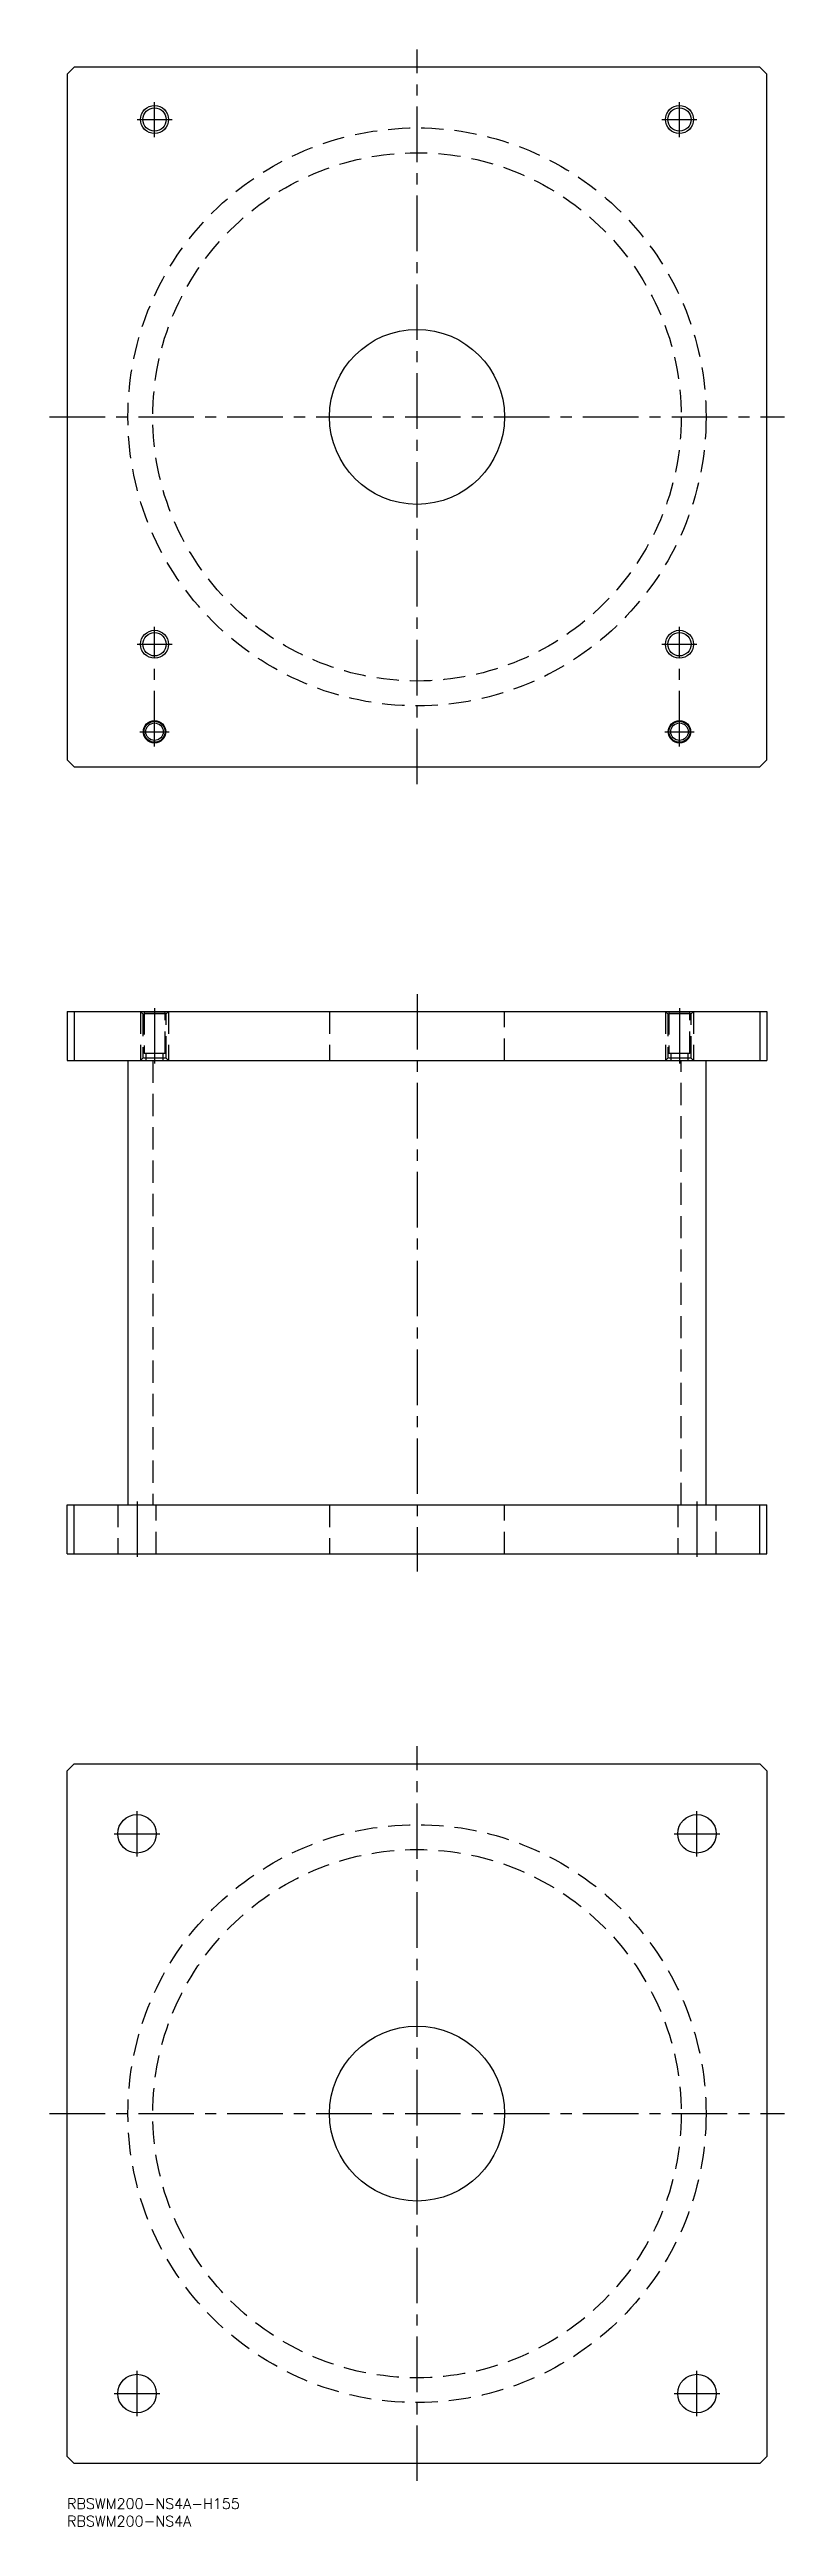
# Model space of a CAD drawing. Extents: x -5 to 205, y -8 to 700.
import ezdxf

# ---------------------------------------------------------------- set-up
doc = ezdxf.new("R2010")
doc.units = 0
doc.header["$LTSCALE"] = 0.5
doc.linetypes.add('CENTER', pattern=[50.8, 31.75, -6.35, 6.35, -6.35])
doc.linetypes.add('DASHED', pattern=[19.05, 12.7, -6.35])
for name, color, linetype in [('MSM_CENTER', 1, 'CENTER'), ('MSM_CONTINUOUS', 7, 'CONTINUOUS'), ('MSM_DASHED', 4, 'DASHED'), ('MSM_NARROW', 5, 'CONTINUOUS'), ('MSM_PART_NUMBER', 7, 'CONTINUOUS')]:
    doc.layers.add(name, color=color, linetype=linetype)
doc.styles.get("Standard").update_dxf_attribs({"font": 'txt.shx', "height": 3, "bigfont": 'bigfont.shx'})

msp = doc.modelspace()

# ---------------------------------------------------------------- linework, layer by layer
at = {"layer": 'MSM_CENTER'}
for p, q in [((100, 490), (100, 700)), ((20, 680), (30, 680)), ((25, 675), (25, 685)), ((170, 680), (180, 680)), ((175, 675), (175, 685)), ((-5, 595), (205, 595)), ((25, 500.8), (25, 535)), ((175, 500.8), (175, 535)), ((20, 530), (30, 530)), ((170, 530), (180, 530)), ((20.8, 505), (29.2, 505)), ((170.8, 505), (179.2, 505)), ((25, 426), (25, 410)), ((100, 430), (100, 265)), ((175, 426), (175, 410)), ((20, 285), (20, 269)), ((180, 285), (180, 269)), ((100, 5), (100, 215)), ((20, 183.5), (20, 196.5)), ((180, 183.5), (180, 196.5)), ((13.5, 190), (26.5, 190)), ((173.5, 190), (186.5, 190)), ((-5, 110), (205, 110)), ((20, 23.5), (20, 36.5)), ((180, 23.5), (180, 36.5)), ((13.5, 30), (26.5, 30)), ((173.5, 30), (186.5, 30))]:
    msp.add_line(p, q, dxfattribs=at)
at = {"layer": 'MSM_CONTINUOUS'}
for p, q in [((2, 695), (0, 693)), ((198, 695), (2, 695)), ((200, 693), (198, 695)), ((0, 693), (0, 497)), ((200, 497), (200, 693)), ((0, 497), (2, 495)), ((198, 495), (200, 497)), ((2, 495), (198, 495)), ((0, 425), (0, 411)), ((0, 425), (200, 425)), ((2, 425), (2, 411)), ((198, 425), (198, 411)), ((200, 425), (200, 411)), ((0, 411), (200, 411)), ((17.4, 411), (17.4, 284)), ((182.6, 284), (182.6, 411)), ((0, 270), (0, 284)), ((0, 284), (200, 284)), ((2, 270), (2, 284)), ((198, 270), (198, 284)), ((200, 270), (200, 284)), ((0, 270), (200, 270)), ((0, 208), (2, 210)), ((0, 12), (0, 208)), ((2, 210), (198, 210)), ((198, 210), (200, 208)), ((200, 208), (200, 12)), ((2, 10), (0, 12)), ((198, 10), (2, 10)), ((200, 12), (198, 10))]:
    msp.add_line(p, q, dxfattribs=at)
for centre, radius in [((25, 680), 3.3235), ((175, 680), 3.3235), ((100, 595), 25), ((25, 530), 3.3235), ((175, 530), 3.3235), ((25, 505), 3.2), ((25, 505), 3), ((25, 505), 2.5), ((175, 505), 3.2), ((175, 505), 3), ((175, 505), 2.5), ((20, 190), 5.5), ((180, 190), 5.5), ((100, 110), 25), ((20, 30), 5.5), ((180, 30), 5.5)]:
    msp.add_circle(centre, radius, dxfattribs=at)
at = {"layer": 'MSM_DASHED'}
for p, q in [((21, 425), (21.6765, 424.3235)), ((21, 425), (21, 411)), ((21.8, 425), (22, 424.8)), ((22, 424.8), (22, 413)), ((28, 424.8), (22, 424.8)), ((28, 424.8), (28.2, 425)), ((28, 413), (28, 424.8)), ((28.3235, 424.3235), (29, 425)), ((29, 425), (29, 411)), ((75, 425), (75, 411)), ((125, 411), (125, 425)), ((171, 425), (171.6765, 424.3235)), ((171, 425), (171, 411)), ((171.8, 425), (172, 424.8)), ((172, 424.8), (172, 413)), ((178, 424.8), (172, 424.8)), ((178, 424.8), (178.2, 425)), ((178, 413), (178, 424.8)), ((178.3235, 424.3235), (179, 425)), ((179, 425), (179, 411)), ((21.6765, 424.3235), (21.6765, 411.6765)), ((28.3235, 424.3235), (21.6765, 424.3235)), ((28.3235, 411.6765), (28.3235, 424.3235)), ((171.6765, 424.3235), (171.6765, 411.6765)), ((178.3235, 424.3235), (171.6765, 424.3235)), ((178.3235, 411.6765), (178.3235, 424.3235)), ((21.6765, 411.6765), (21, 411)), ((28.3235, 411.6765), (21.6765, 411.6765)), ((28, 413), (22, 413)), ((22.5, 413), (22.5, 411)), ((24.5, 411), (24.5, 284)), ((27.5, 411), (27.5, 413)), ((29, 411), (28.3235, 411.6765)), ((171.6765, 411.6765), (171, 411)), ((178.3235, 411.6765), (171.6765, 411.6765)), ((178, 413), (172, 413)), ((172.5, 413), (172.5, 411)), ((175.5, 284), (175.5, 411)), ((177.5, 411), (177.5, 413)), ((179, 411), (178.3235, 411.6765)), ((14.5, 284), (14.5, 270)), ((25.5, 270), (25.5, 284)), ((75, 284), (75, 270)), ((125, 270), (125, 284)), ((174.5, 284), (174.5, 270)), ((185.5, 270), (185.5, 284))]:
    msp.add_line(p, q, dxfattribs=at)
for centre, radius in [((100, 595), 82.6), ((100, 595), 75.5), ((100, 110), 82.6), ((100, 110), 75.5)]:
    msp.add_circle(centre, radius, dxfattribs=at)
at = {"layer": 'MSM_NARROW'}
for centre in [(25, 680), (175, 680), (25, 530), (175, 530)]:
    msp.add_circle(centre, 4, dxfattribs=at)

# ---------------------------------------------------------------- texts
at = {"layer": 'MSM_PART_NUMBER'}
for s, p in [('RBSWM200-NS4A-H155', (0, -3)), ('RBSWM200-NS4A', (0, -8))]:
    msp.add_text(s, height=3, dxfattribs=at).set_placement(p)

doc.saveas('drawing.dxf')
